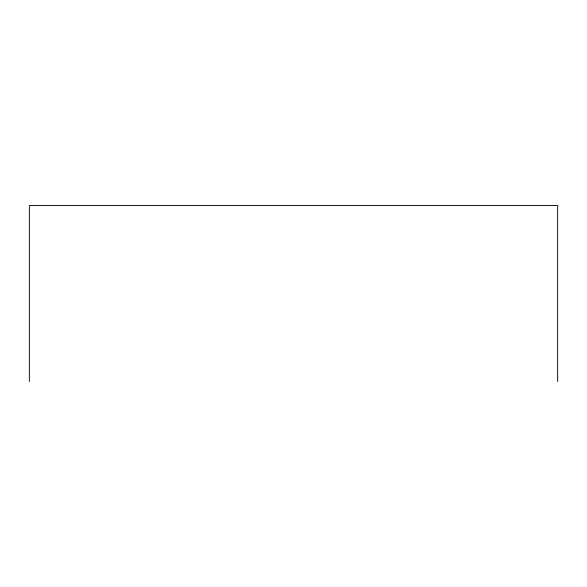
<?xml version="1.0" encoding="UTF-8"?>
<svg xmlns="http://www.w3.org/2000/svg" width="587" height="587" viewBox="0 0 587 587"><rect width="100%" height="100%" fill="white"/><g stroke="black" fill="none" stroke-linecap="round" stroke-linejoin="round"><path stroke-width="0.88" d="M557.65 381.513L557.65 205.487L29.35 205.487L29.35 381.513"/></g></svg>
